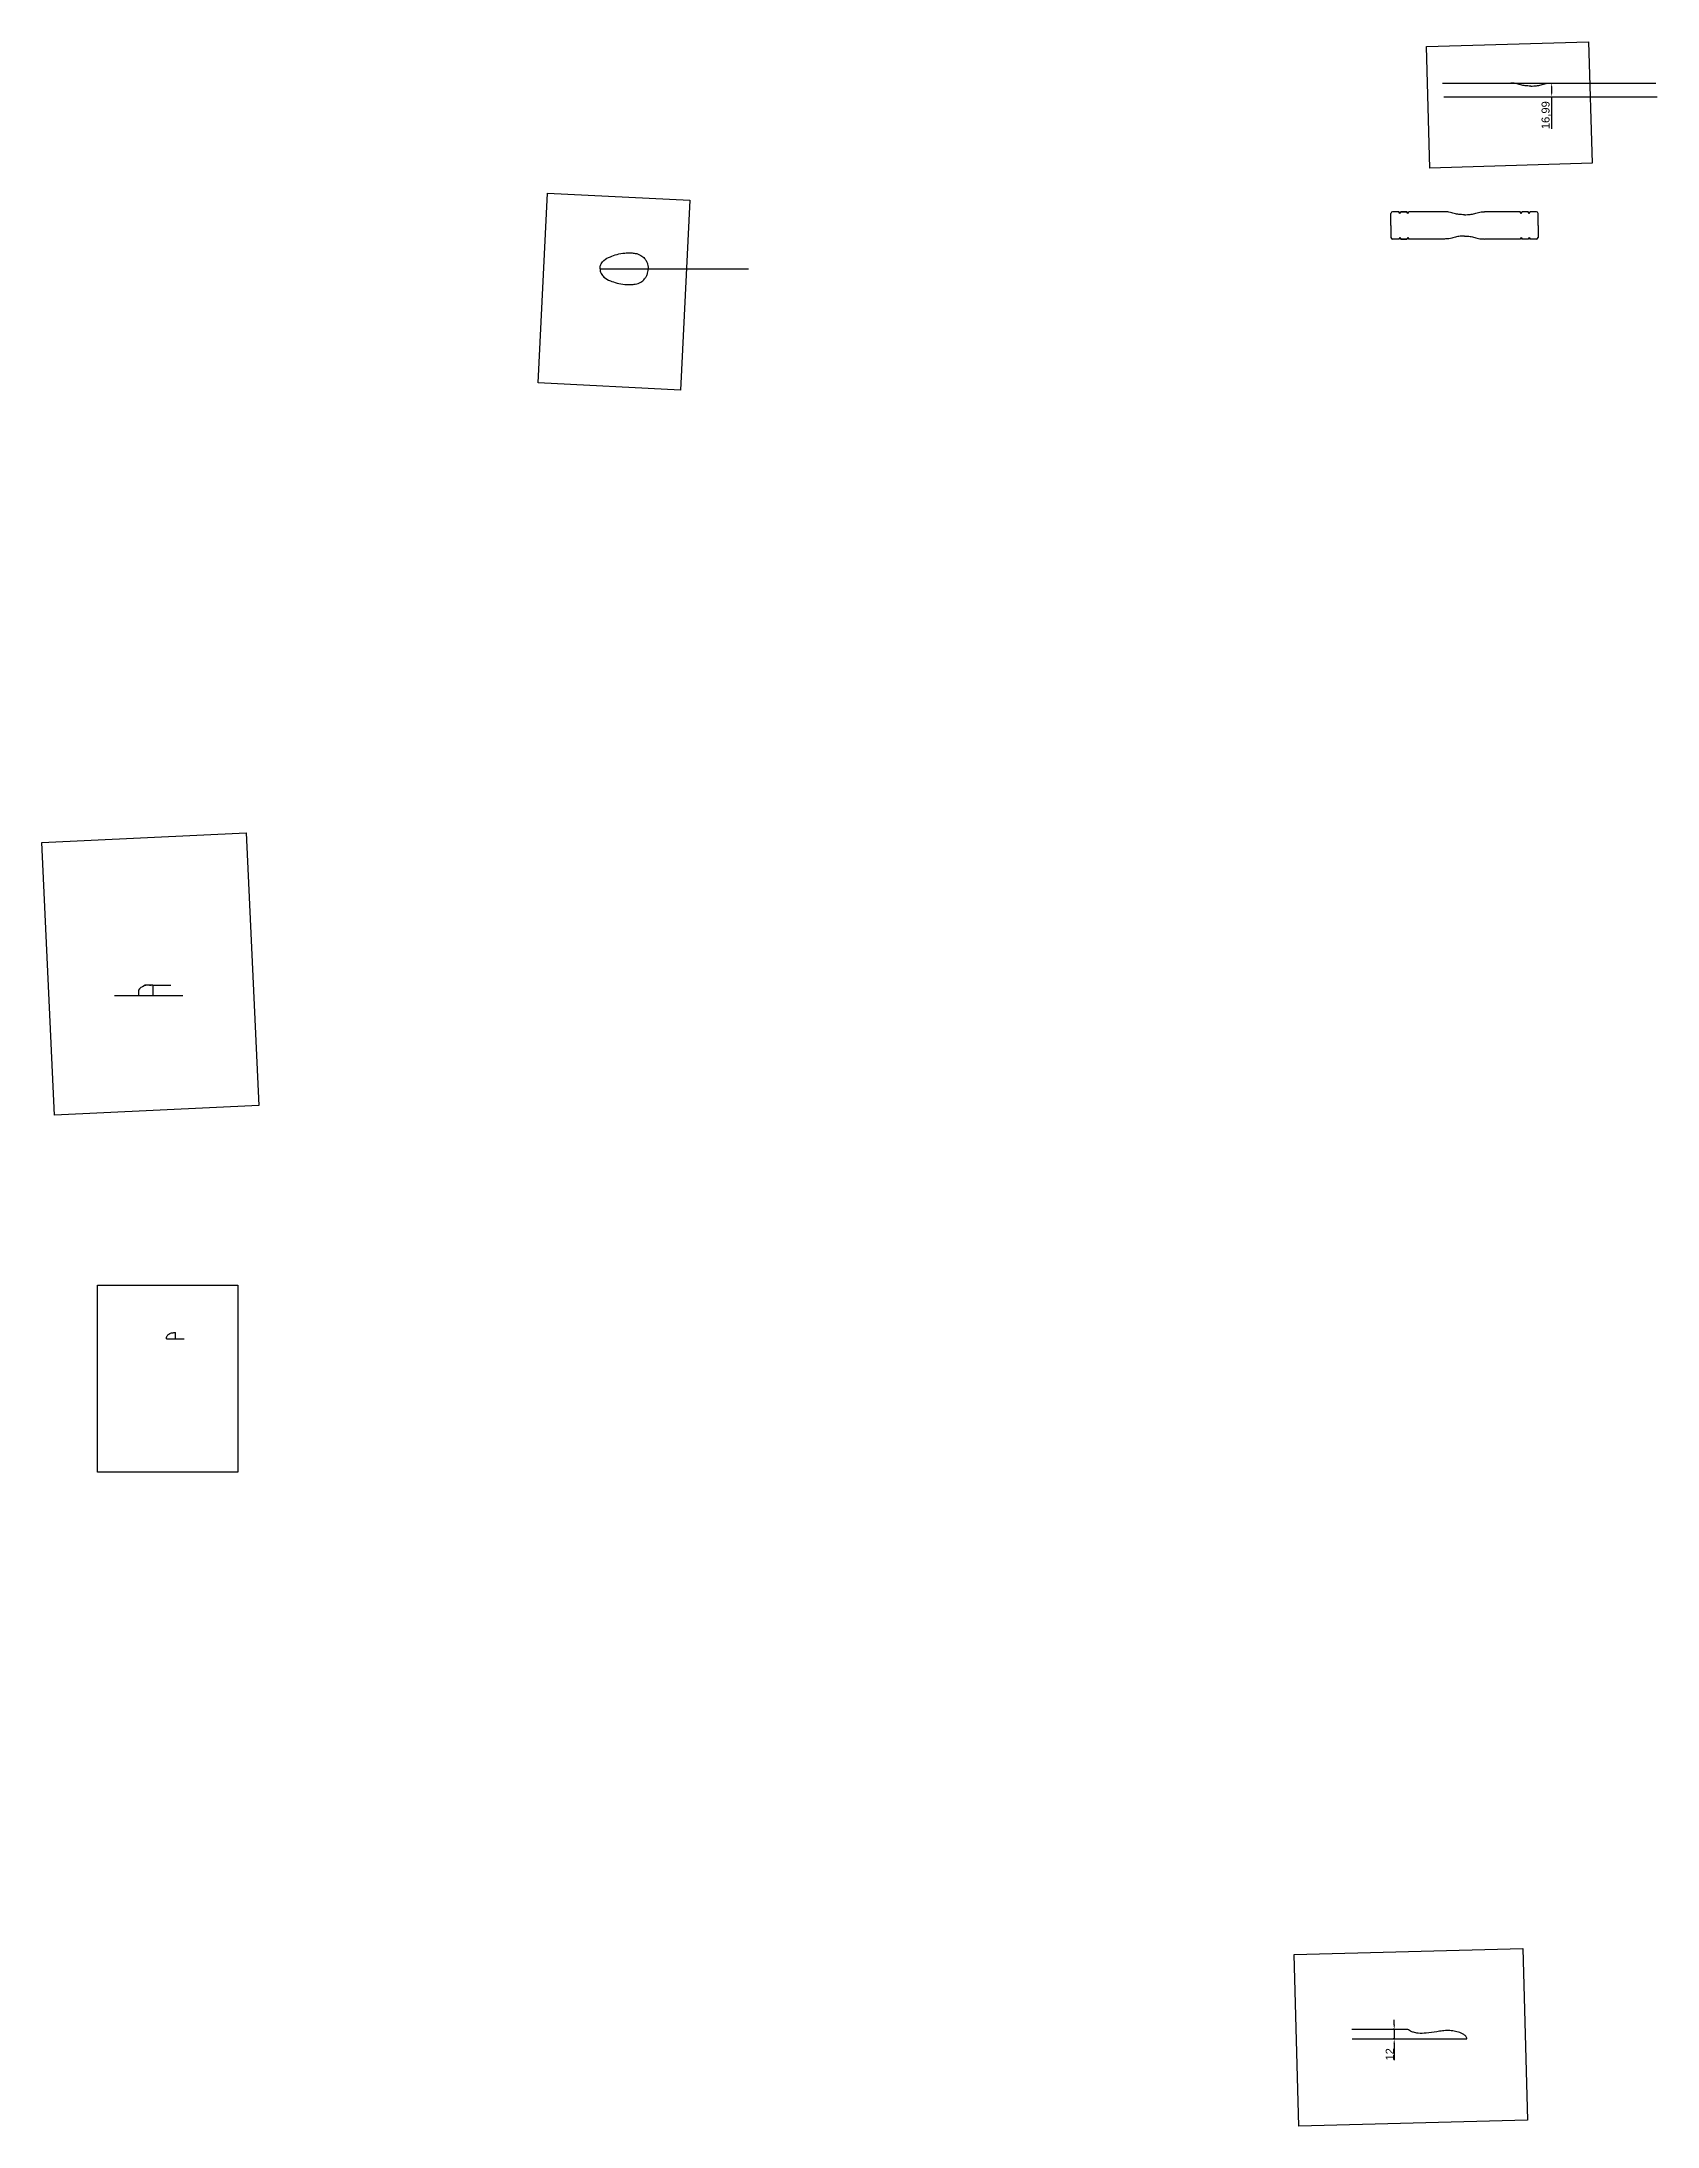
# Model space of a CAD drawing. Header units: millimetres. Extents: x 3940 to 31715, y 1502 to 5662.
# Drawn here: x 10668 to 12688, y 2065 to 4671 of the extents above; entities that cross this region are included whole.
import ezdxf

# ---------------------------------------------------------------- set-up
doc = ezdxf.new("R2010")
doc.units = ezdxf.units.MM
doc.styles.get("Standard").update_dxf_attribs({"font": 'arial.ttf'})
doc.dimstyles.new('ISO-25', dxfattribs={"dimtxt": 10, "dimasz": 6, "dimexe": 1.25, "dimexo": 0.625, "dimtad": 1, "dimtxsty": 'Standard', "dimcen": 2.5, "dimadec": 0, "dimazin": 0, "dimtfac": 1, "dimtmove": 0, "dimatfit": 3, "dimfxl": 1, "dimarcsym": 0})
picture_1 = doc.add_image_def('image6.jpg', size_in_pixel=(3072, 4096))
picture_2 = doc.add_image_def('image7.jpg', size_in_pixel=(3072, 4096))
picture_3 = doc.add_image_def('image12.jpg', size_in_pixel=(3072, 4096))
picture_4 = doc.add_image_def('image14.jpg', size_in_pixel=(1280, 1706))
picture_5 = doc.add_image_def('image15.jpg', size_in_pixel=(4032, 3024))

# ---------------------------------------------------------------- blocks, each defined once
blk = doc.blocks.new('*D1')
at = {"color": 0, "lineweight": -2, "transparency": 16777216}
for p, q in [((12555.8, 4619.2), (12557.4, 4619.2)), ((12556.2, 4613.2), (12556.2, 4608.2)), ((12555.8, 4602.2), (12557.4, 4602.2)), ((12556.2, 4602.2), (12556.2, 4562.2))]:
    blk.add_line(p, q, dxfattribs=at)
at = {"color": 0, "transparency": 16777216}
for points in [[(12555.2, 4613.2), (12557.2, 4613.2), (12556.2, 4619.2)], [(12555.2, 4608.2), (12557.2, 4608.2), (12556.2, 4602.2)]]:
    blk.add_solid(points, dxfattribs=at)
at = {"layer": 'Defpoints', "color": 0, "transparency": 16777216}
for p in [(12555.2, 4619.2), (12555.2, 4602.2), (12556.2, 4602.2)]:
    blk.add_point(p, dxfattribs=at)
at = {"color": 0, "transparency": 16777216, "insert": (12549.5, 4579.2), "char_height": 10, "attachment_point": 5, "rotation": 90}
blk.add_mtext('16,99', dxfattribs=at)
blk = doc.blocks.new('*D2')
at = {"color": 0, "lineweight": -2, "transparency": 16777216}
for p, q in [((12359.3, 2192.6), (12359.3, 2198.6)), ((12359, 2186.6), (12358.1, 2186.6)), ((12359, 2174.6), (12358.1, 2174.6)), ((12359.3, 2186.6), (12359.3, 2174.6)), ((12359.3, 2168.6), (12359.3, 2148.1))]:
    blk.add_line(p, q, dxfattribs=at)
at = {"color": 0, "transparency": 16777216}
for points in [[(12358.3, 2192.6), (12360.3, 2192.6), (12359.3, 2186.6)], [(12358.3, 2168.6), (12360.3, 2168.6), (12359.3, 2174.6)]]:
    blk.add_solid(points, dxfattribs=at)
at = {"layer": 'Defpoints', "color": 0, "transparency": 16777216}
for p in [(12359.3, 2174.6), (12359.7, 2186.6), (12359.7, 2174.6)]:
    blk.add_point(p, dxfattribs=at)
at = {"color": 0, "transparency": 16777216, "insert": (12353.7, 2155.3), "char_height": 10, "attachment_point": 5, "rotation": 90}
blk.add_mtext('12', dxfattribs=at)

msp = doc.modelspace()

# ---------------------------------------------------------------- linework, layer by layer
for p, q in [((12419.562, 4619.227), (12686.657, 4619.227)), ((12421.249, 4602.238), (12688.344, 4602.238)), ((12355.166, 4441.392), (12355.166, 4456.392)), ((12364.951, 4458.392), (12357.166, 4458.392)), ((12366.166, 4456.392), (12364.951, 4458.392)), ((12366.166, 4456.392), (12367.381, 4458.392)), ((12367.381, 4458.392), (12374.951, 4458.392)), ((12374.951, 4458.392), (12367.381, 4458.392)), ((12376.166, 4456.392), (12374.951, 4458.392)), ((12376.166, 4456.392), (12377.381, 4458.392)), ((12422.114, 4458.392), (12377.381, 4458.392)), ((12516.951, 4458.392), (12472.217, 4458.392)), ((12518.166, 4456.392), (12516.951, 4458.392)), ((12518.166, 4456.392), (12519.381, 4458.392)), ((12526.951, 4458.392), (12519.381, 4458.392)), ((12528.166, 4456.392), (12526.951, 4458.392)), ((12528.166, 4456.392), (12529.381, 4458.392)), ((12537.166, 4458.392), (12529.381, 4458.392)), ((12539.166, 4441.392), (12539.166, 4456.392)), ((12355.166, 4441.392), (12355.166, 4426.392)), ((12539.166, 4441.392), (12539.166, 4426.392)), ((12364.951, 4424.392), (12357.166, 4424.392)), ((12366.166, 4426.392), (12364.951, 4424.392)), ((12366.166, 4426.392), (12367.381, 4424.392)), ((12374.951, 4424.392), (12367.381, 4424.392)), ((12367.381, 4424.392), (12374.951, 4424.392)), ((12376.166, 4426.392), (12374.951, 4424.392)), ((12376.166, 4426.392), (12377.381, 4424.392)), ((12422.114, 4424.392), (12377.381, 4424.392)), ((12516.951, 4424.392), (12472.217, 4424.392)), ((12518.166, 4426.392), (12516.951, 4424.392)), ((12518.166, 4426.392), (12519.381, 4424.392)), ((12526.951, 4424.392), (12519.381, 4424.392)), ((12528.166, 4426.392), (12526.951, 4424.392)), ((12528.166, 4426.392), (12529.381, 4424.392)), ((12537.166, 4424.392), (12529.381, 4424.392)), ((11366.125, 4387.277), (11551.608, 4387.277)), ((10759.064, 3478.634), (10844.304, 3478.634)), ((10788.877, 3485.377), (10788.877, 3478.634)), ((10806.74, 3491.594), (10796.292, 3491.594)), ((10806.74, 3491.594), (10806.74, 3478.634)), ((10806.74, 3491.594), (10829.313, 3491.594)), ((10824.061, 3049.843), (10846.241, 3049.843)), ((10835.151, 3049.843), (10835.151, 3057.519)), ((12306.427, 2186.592), (12375.909, 2186.592)), ((12306.591, 2174.593), (12450.156, 2174.593))]:
    msp.add_line(p, q)
for centre, radius, start, end in [((12357.166, 4456.392), 2, 90, 180), ((12537.166, 4456.392), 2, 0, 90), ((12357.166, 4426.392), 2, 180, 270), ((12537.166, 4426.392), 2, 270, 0), ((10800.788, 3477.09), 14.51, 73.885486, 145.172976)]:
    msp.add_arc(centre, radius, start, end)
for points, knots in [([(12530.123, 4615.545), (12530.078, 4615.545), (12527.733, 4615.549), (12523.448, 4615.895), (12518.13, 4616.766), (12514.126, 4618.188), (12510.032, 4619.124), (12506.96, 4619.188), (12505.072, 4619.227)], [135.87806242, 135.87806242, 135.87806242, 135.87806242, 136.60804562, 173.5011519, 204.68976386, 222.61073649, 241.54875693, 271.7352041, 271.7352041, 271.7352041, 271.7352041]), ([(12530.123, 4615.545), (12530.169, 4615.545), (12532.514, 4615.549), (12536.799, 4615.895), (12542.116, 4616.766), (12546.12, 4618.188), (12550.215, 4619.124), (12553.287, 4619.188), (12555.175, 4619.227)], [135.87806242, 135.87806242, 135.87806242, 135.87806242, 136.60804562, 173.5011519, 204.68976386, 222.61073649, 241.54875693, 271.7352041, 271.7352041, 271.7352041, 271.7352041]), ([(12447.166, 4454.711), (12447.12, 4454.711), (12444.775, 4454.714), (12440.491, 4455.06), (12435.173, 4455.932), (12431.169, 4457.353), (12427.075, 4458.29), (12424.002, 4458.353), (12422.114, 4458.392)], [135.87806242, 135.87806242, 135.87806242, 135.87806242, 136.60804562, 173.5011519, 204.68976386, 222.61073649, 241.54875693, 271.7352041, 271.7352041, 271.7352041, 271.7352041]), ([(12447.166, 4454.711), (12447.211, 4454.711), (12449.556, 4454.714), (12453.841, 4455.06), (12459.159, 4455.932), (12463.163, 4457.353), (12467.257, 4458.29), (12470.33, 4458.353), (12472.217, 4458.392)], [135.87806242, 135.87806242, 135.87806242, 135.87806242, 136.60804562, 173.5011519, 204.68976386, 222.61073649, 241.54875693, 271.7352041, 271.7352041, 271.7352041, 271.7352041]), ([(12447.166, 4428.074), (12447.12, 4428.074), (12444.775, 4428.07), (12440.491, 4427.724), (12435.173, 4426.852), (12431.169, 4425.431), (12427.075, 4424.495), (12424.002, 4424.431), (12422.114, 4424.392)], [135.87806242, 135.87806242, 135.87806242, 135.87806242, 136.60804562, 173.5011519, 204.68976386, 222.61073649, 241.54875693, 271.7352041, 271.7352041, 271.7352041, 271.7352041]), ([(12447.166, 4428.074), (12447.211, 4428.074), (12449.556, 4428.07), (12453.841, 4427.724), (12459.159, 4426.852), (12463.163, 4425.431), (12467.257, 4424.495), (12470.33, 4424.431), (12472.217, 4424.392)], [135.87806242, 135.87806242, 135.87806242, 135.87806242, 136.60804562, 173.5011519, 204.68976386, 222.61073649, 241.54875693, 271.7352041, 271.7352041, 271.7352041, 271.7352041]), ([(12450.156, 2174.593), (12450.138, 2174.962), (12450.095, 2175.868), (12449.401, 2177.348), (12447.671, 2179.236), (12444.898, 2181.129), (12440.199, 2182.855), (12434.288, 2184.491), (12427.036, 2185.185), (12419.645, 2184.937), (12410.575, 2182.834), (12400.366, 2181.884), (12390.582, 2181.206), (12383.919, 2182.623), (12379.861, 2184.169), (12377.484, 2185.673), (12376.278, 2186.38), (12375.909, 2186.592)], [0, 0, 0, 0, 1.10120196, 2.70444399, 4.76611758, 8.73781828, 12.62906519, 19.73787933, 27.08397487, 34.39799387, 41.81624617, 54.92299116, 65.1867717, 70.99002367, 75.218744, 78.13534875, 79.41101173, 79.41101173, 79.41101173, 79.41101173])]:
    msp.add_open_spline(points, degree=3, knots=knots)
for points in [[(11366.125, 4387.277), (11366.27, 4389.417), (11367.662, 4393.42), (11371.061, 4397.754), (11379.024, 4402.318), (11387.379, 4405.144), (11397.053, 4406.796), (11404.844, 4407.004), (11410.149, 4406.496), (11417.249, 4403.971), (11421.856, 4400.081), (11424.193, 4396.488), (11425.693, 4392.854), (11426.299, 4389.412), (11426.375, 4387.277)], [(11366.125, 4387.277), (11366.27, 4385.137), (11367.662, 4381.134), (11371.061, 4376.8), (11379.024, 4372.236), (11387.379, 4369.41), (11397.053, 4367.758), (11404.844, 4367.55), (11410.149, 4368.058), (11417.249, 4370.583), (11421.856, 4374.473), (11424.193, 4378.066), (11425.693, 4381.7), (11426.299, 4385.142), (11426.375, 4387.277)], [(10824.061, 3049.843), (10824.168, 3051.524), (10824.72, 3053.334), (10825.684, 3054.646), (10827.048, 3055.701), (10829.139, 3056.665), (10831.599, 3057.218), (10833.314, 3057.465), (10835.151, 3057.519)]]:
    msp.add_spline(points, degree=3)

# ---------------------------------------------------------------- dimensions: what is measured, and where the dimension line sits
for base, p1, p2, picture, middle in [((12556.152, 4602.238), (12555.175, 4619.227), (12555.175, 4602.238), '*D1', (12549.517, 4579.201)), ((12359.339, 2174.593), (12359.668, 2186.592), (12359.668, 2174.593), '*D2', (12353.694, 2155.327))]:
    dim = msp.add_linear_dim(base=base, p1=p1, p2=p2, angle=90, dimstyle='ISO-25')
    dim.commit()
    dim.dimension.update_dxf_attribs({"geometry": picture, "text_midpoint": middle})

# ---------------------------------------------------------------- pictures from other files: only their frames are drawn
image = msp.add_image(picture_1, insert=(12399.58, 4665.087), size_in_units=(152.059, 202.745), rotation=-88.314165)
image.dxf.flags = 7
image = msp.add_image(picture_2, insert=(11288.729, 4244.47), size_in_units=(178.078, 237.437), rotation=-2.841799)
image.dxf.flags = 7
image = msp.add_image(picture_5, insert=(10667.872, 3670.242), size_in_units=(341.376, 256.032), rotation=-87.319451)
image.dxf.flags = 7
image = msp.add_image(picture_4, insert=(10737.736, 2882.911), size_in_units=(175.467, 233.865))
image.dxf.flags = 7
image = msp.add_image(picture_3, insert=(12234.17, 2279.928), size_in_units=(214.648, 286.197), rotation=-88.428944)
image.dxf.flags = 7

doc.saveas('drawing.dxf')
